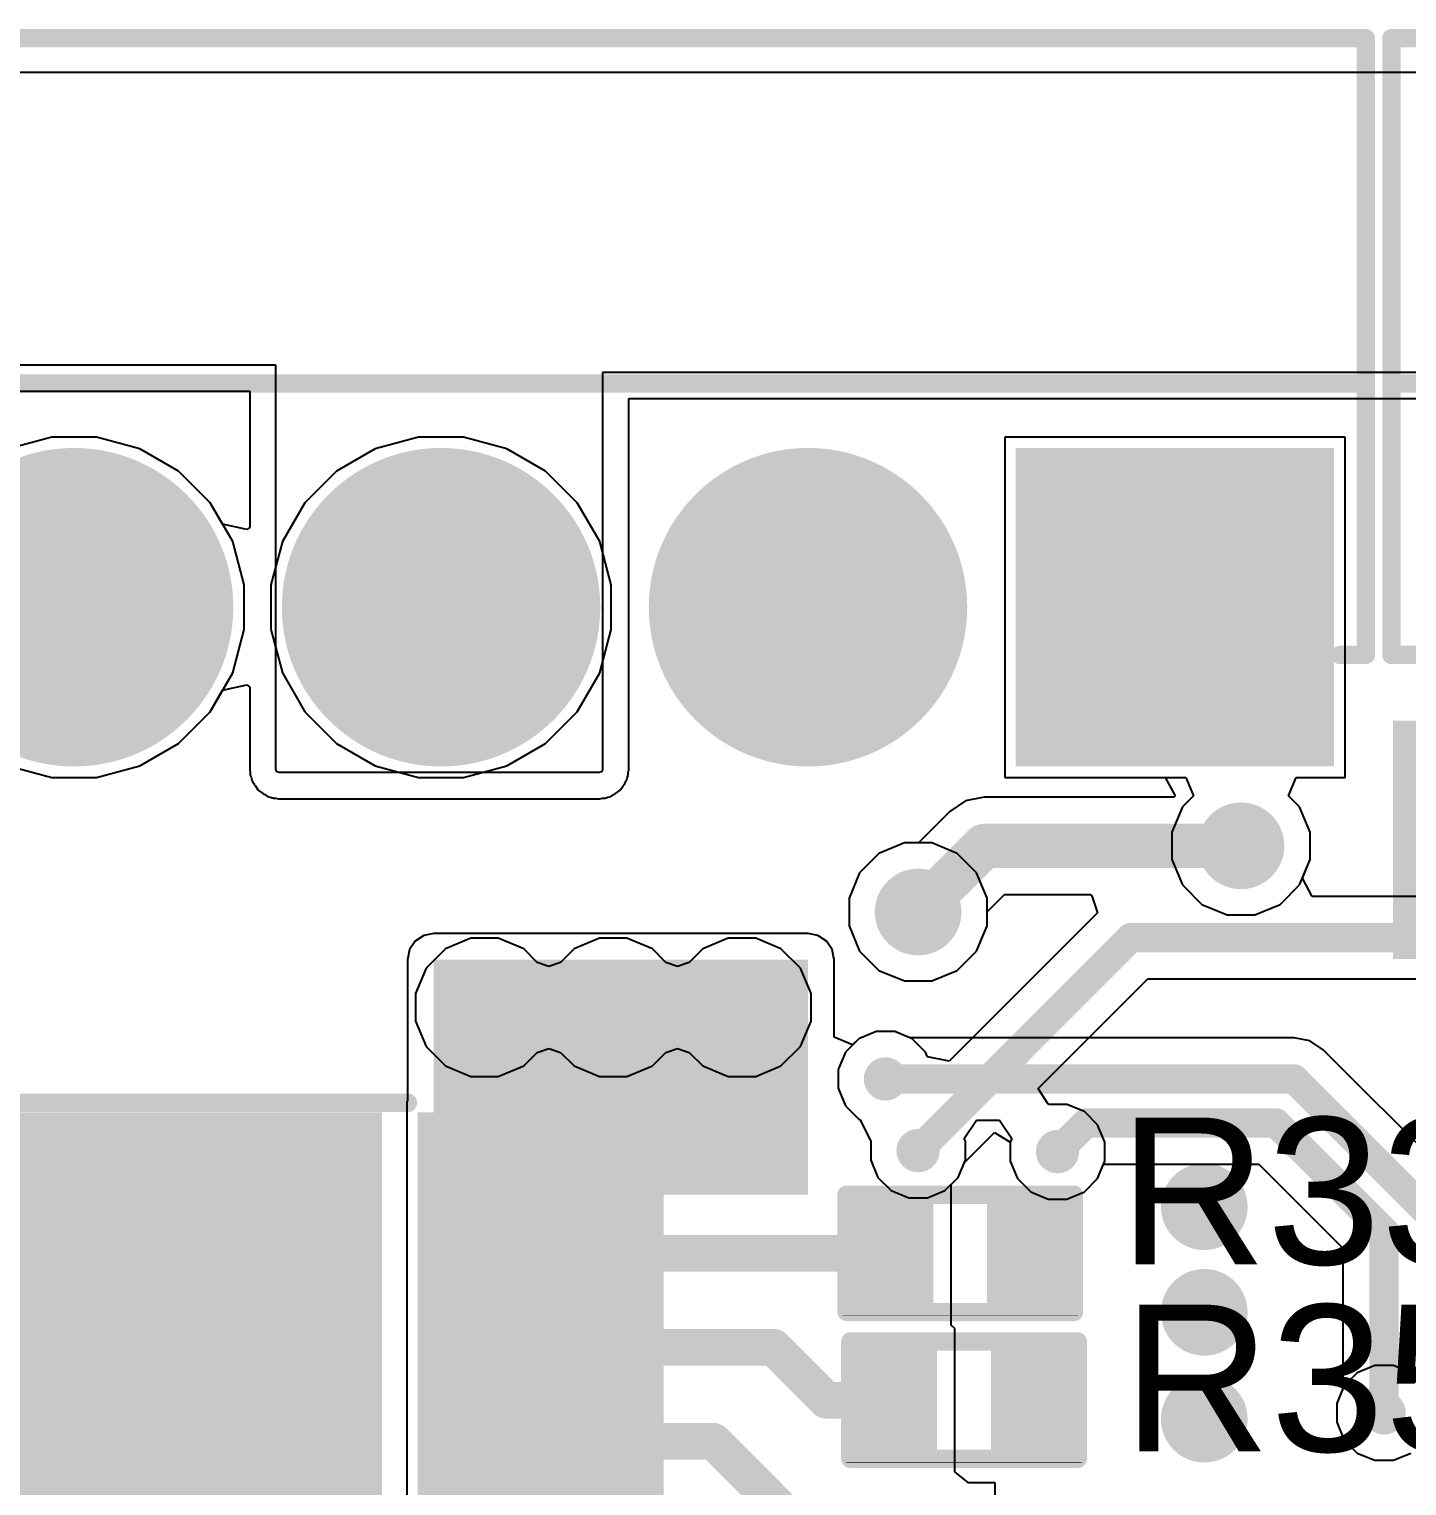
# Model space of a CAD drawing. Header units: millimetres. Extents: x -1.7 to 76.1, y -1.1 to 50.5.
# Drawn here: x 16.33 to 25.86, y 34.66 to 44.74 of the extents above; entities that cross this region are included whole.
import ezdxf

# ---------------------------------------------------------------- set-up
doc = ezdxf.new("R2010")
doc.units = ezdxf.units.MM
for name, color, linetype in [('BottomLayer', 5, 'Continuous'), ('BottomSolder', 6, 'Continuous'), ('MultiLayer', 9, 'Continuous'), ('PadHoleLayer', 156, 'Continuous'), ('TopLayer', 1, 'Continuous'), ('TopOverlay', 2, 'Continuous'), ('TopPaste', 8, 'Continuous'), ('TopSolder', 216, 'Continuous'), ('ViaHoleLayer', 16, 'Continuous')]:
    doc.layers.add(name, color=color, linetype=linetype)
doc.styles.add('Arial', font='', dxfattribs={"height": 0.2})
doc.styles.get('Arial').set_extended_font_data('Arial')

# ---------------------------------------------------------------- blocks, each defined once
blk = doc.blocks.new('HDR_1_8_M____R_____A_____110')
at = {"layer": 'BottomLayer'}
blk.add_hatch(color=5, dxfattribs=at).paths.add_polyline_path([(-9.89, 1), (-7.89, 1), (-7.89, -1), (-9.89, -1)])
h = blk.add_hatch(color=5, dxfattribs=at)
edge = h.paths.add_edge_path()
edge.add_arc((-6.35, 0), 1, 0, 360)
h = blk.add_hatch(color=5, dxfattribs=at)
edge = h.paths.add_edge_path()
edge.add_arc((-3.81, 0), 1, 0, 360)
h = blk.add_hatch(color=5, dxfattribs=at)
edge = h.paths.add_edge_path()
edge.add_arc((-1.27, 0), 1, 0, 360)
at = {"layer": 'BottomSolder'}
blk.add_hatch(color=6, dxfattribs=at).paths.add_polyline_path([(-9.992, 1.102), (-7.788, 1.102), (-7.788, -1.102), (-9.992, -1.102)])
h = blk.add_hatch(color=6, dxfattribs=at)
edge = h.paths.add_edge_path()
edge.add_arc((-6.35, 0), 1.102, 0, 360)
h = blk.add_hatch(color=6, dxfattribs=at)
edge = h.paths.add_edge_path()
edge.add_arc((-3.81, 0), 1.102, 0, 360)
h = blk.add_hatch(color=6, dxfattribs=at)
edge = h.paths.add_edge_path()
edge.add_arc((-1.27, 0), 1.102, 0, 360)
at = {"layer": 'MultiLayer'}
blk.add_hatch(color=9, dxfattribs=at).paths.add_polyline_path([(-9.89, 1), (-7.89, 1), (-7.89, -1), (-9.89, -1)])
h = blk.add_hatch(color=9, dxfattribs=at)
edge = h.paths.add_edge_path()
edge.add_arc((-6.35, 0), 1, 0, 360)
h = blk.add_hatch(color=9, dxfattribs=at)
edge = h.paths.add_edge_path()
edge.add_arc((-3.81, 0), 1, 0, 360)
h = blk.add_hatch(color=9, dxfattribs=at)
edge = h.paths.add_edge_path()
edge.add_arc((-1.27, 0), 1, 0, 360)
at = {"layer": 'PadHoleLayer'}
h = blk.add_hatch(color=156, dxfattribs=at)
edge = h.paths.add_edge_path()
edge.add_arc((-8.89, 0), 0.5, 0, 360)
h = blk.add_hatch(color=156, dxfattribs=at)
edge = h.paths.add_edge_path()
edge.add_arc((-6.35, 0), 0.5, 0, 360)
h = blk.add_hatch(color=156, dxfattribs=at)
edge = h.paths.add_edge_path()
edge.add_arc((-3.81, 0), 0.5, 0, 360)
h = blk.add_hatch(color=156, dxfattribs=at)
edge = h.paths.add_edge_path()
edge.add_arc((-1.27, 0), 0.5, 0, 360)
at = {"layer": 'TopLayer'}
blk.add_hatch(color=1, dxfattribs=at).paths.add_polyline_path([(-9.89, 1), (-7.89, 1), (-7.89, -1), (-9.89, -1)])
h = blk.add_hatch(color=1, dxfattribs=at)
edge = h.paths.add_edge_path()
edge.add_arc((-6.35, 0), 1, 0, 360)
h = blk.add_hatch(color=1, dxfattribs=at)
edge = h.paths.add_edge_path()
edge.add_arc((-3.81, 0), 1, 0, 360)
h = blk.add_hatch(color=1, dxfattribs=at)
edge = h.paths.add_edge_path()
edge.add_arc((-1.27, 0), 1, 0, 360)
at = {"layer": 'TopSolder'}
blk.add_hatch(color=216, dxfattribs=at).paths.add_polyline_path([(-9.992, 1.102), (-7.788, 1.102), (-7.788, -1.102), (-9.992, -1.102)])
h = blk.add_hatch(color=216, dxfattribs=at)
edge = h.paths.add_edge_path()
edge.add_arc((-6.35, 0), 1.102, 0, 360)
h = blk.add_hatch(color=216, dxfattribs=at)
edge = h.paths.add_edge_path()
edge.add_arc((-3.81, 0), 1.102, 0, 360)
h = blk.add_hatch(color=216, dxfattribs=at)
edge = h.paths.add_edge_path()
edge.add_arc((-1.27, 0), 1.102, 0, 360)
at = {"layer": 'TopOverlay', "const_width": 0.127}
for points in [[(-10.211, 0.33), (-10.211, -3.937)], [(-10.033, 0.33), (-10.211, 0.33)], [(10.211, -1.549), (-10.211, -1.549)], [(10.211, -3.937), (-10.211, -3.937)]]:
    blk.add_lwpolyline(points, dxfattribs=at)
at = {"layer": 'TopOverlay', "const_width": 0.0635}
for points in [[(-10.243, 0.33, 1), (-10.179, 0.33, 1)], [(-10.243, 0.33, 1), (-10.179, 0.33, 1)], [(-10.065, 0.33, 1), (-10.001, 0.33, 1)], [(-10.243, -1.549, 1), (-10.179, -1.549, 1)], [(-10.243, -3.937, 1), (-10.179, -3.937, 1)], [(-10.243, -3.937, 1), (-10.179, -3.937, 1)]]:
    blk.add_lwpolyline(points, format="xyb", close=True, dxfattribs=at)
blk = doc.blocks.new('HDR_1_8_M____R_____A_____111')
at = {"layer": 'TopOverlay', "const_width": 0.127}
for points in [[(10.211, 0.33), (10.033, 0.33)], [(10.211, 0.33), (10.211, -3.937)], [(10.211, -1.549), (-10.211, -1.549)], [(10.211, -3.937), (-10.211, -3.937)]]:
    blk.add_lwpolyline(points, dxfattribs=at)
at = {"layer": 'TopOverlay', "const_width": 0.0635}
for points in [[(10.179, 0.33, 1), (10.243, 0.33, 1)], [(10.179, 0.33, 1), (10.243, 0.33, 1)], [(10.179, -1.549, 1), (10.243, -1.549, 1)], [(10.179, -3.937, 1), (10.243, -3.937, 1)], [(10.179, -3.937, 1), (10.243, -3.937, 1)]]:
    blk.add_lwpolyline(points, format="xyb", close=True, dxfattribs=at)
blk = doc.blocks.new('R___0402_162')
at = {"layer": 'TopLayer'}
for points in [[(-0.699, -0.318), (-0.699, 0.318), (-0.241, 0.318), (-0.241, -0.318)], [(0.241, -0.318), (0.241, 0.318), (0.699, 0.318), (0.699, -0.318)]]:
    blk.add_hatch(color=1, dxfattribs=at).paths.add_polyline_path(points)
at = {"layer": 'TopPaste'}
for points in [[(-0.699, -0.318), (-0.699, 0.318), (-0.241, 0.318), (-0.241, -0.318)], [(0.241, -0.318), (0.241, 0.318), (0.699, 0.318), (0.699, -0.318)]]:
    blk.add_hatch(color=8, dxfattribs=at).paths.add_polyline_path(points)
at = {"layer": 'TopSolder'}
for points in [[(-0.754, -0.373), (-0.754, 0.373), (-0.186, 0.373), (-0.186, -0.373)], [(0.186, -0.373), (0.186, 0.373), (0.754, 0.373), (0.754, -0.373)]]:
    blk.add_hatch(color=216, dxfattribs=at).paths.add_polyline_path(points)
at = {"layer": 'TopOverlay'}
for points, const_width in [([(-0.787, -0.406), (-0.787, 0.406)], 0.127), ([(-0.787, 0.406), (0.787, 0.406)], 0.127), ([(0.787, -0.406), (0.787, 0.406)], 0.127), ([(-0.787, -0.406), (0.787, -0.406)], 0.127), ([(-0.813, -0.432), (0.813, -0.432)], 0.00323)]:
    blk.add_lwpolyline(points, dxfattribs=dict(at, const_width=const_width))
for points, const_width in [([(-0.819, 0.406, 1), (-0.756, 0.406, 1)], 0.0635), ([(-0.819, 0.406, 1), (-0.756, 0.406, 1)], 0.0635), ([(0.756, 0.406, 1), (0.819, 0.406, 1)], 0.0635), ([(0.756, 0.406, 1), (0.819, 0.406, 1)], 0.0635), ([(-0.819, -0.406, 1), (-0.756, -0.406, 1)], 0.0635), ([(-0.819, -0.406, 1), (-0.756, -0.406, 1)], 0.0635), ([(0.756, -0.406, 1), (0.819, -0.406, 1)], 0.0635), ([(0.756, -0.406, 1), (0.819, -0.406, 1)], 0.0635), ([(-0.814, -0.432, 1), (-0.812, -0.432, 1)], 0.00161), ([(0.812, -0.432, 1), (0.814, -0.432, 1)], 0.00161)]:
    blk.add_lwpolyline(points, format="xyb", close=True, dxfattribs=dict(at, const_width=const_width))
blk = doc.blocks.new('R___0402_164')
at = {"layer": 'TopLayer'}
for points in [[(-0.699, -0.318), (-0.699, 0.318), (-0.241, 0.318), (-0.241, -0.318)], [(0.241, -0.318), (0.241, 0.318), (0.699, 0.318), (0.699, -0.318)]]:
    blk.add_hatch(color=1, dxfattribs=at).paths.add_polyline_path(points)
at = {"layer": 'TopPaste'}
for points in [[(-0.699, -0.318), (-0.699, 0.318), (-0.241, 0.318), (-0.241, -0.318)], [(0.241, -0.318), (0.241, 0.318), (0.699, 0.318), (0.699, -0.318)]]:
    blk.add_hatch(color=8, dxfattribs=at).paths.add_polyline_path(points)
at = {"layer": 'TopSolder'}
for points in [[(-0.754, -0.373), (-0.754, 0.373), (-0.186, 0.373), (-0.186, -0.373)], [(0.186, -0.373), (0.186, 0.373), (0.754, 0.373), (0.754, -0.373)]]:
    blk.add_hatch(color=216, dxfattribs=at).paths.add_polyline_path(points)
at = {"layer": 'TopOverlay'}
for points, const_width in [([(-0.787, 0.406), (0.787, 0.406)], 0.127), ([(-0.787, -0.406), (-0.787, 0.406)], 0.127), ([(0.787, -0.406), (0.787, 0.406)], 0.127), ([(-0.787, -0.406), (0.787, -0.406)], 0.127), ([(-0.813, -0.432), (0.813, -0.432)], 0.00323)]:
    blk.add_lwpolyline(points, dxfattribs=dict(at, const_width=const_width))
for points, const_width in [([(-0.819, 0.406, 1), (-0.756, 0.406, 1)], 0.0635), ([(-0.819, 0.406, 1), (-0.756, 0.406, 1)], 0.0635), ([(0.756, 0.406, 1), (0.819, 0.406, 1)], 0.0635), ([(0.756, 0.406, 1), (0.819, 0.406, 1)], 0.0635), ([(-0.819, -0.406, 1), (-0.756, -0.406, 1)], 0.0635), ([(-0.819, -0.406, 1), (-0.756, -0.406, 1)], 0.0635), ([(0.756, -0.406, 1), (0.819, -0.406, 1)], 0.0635), ([(0.756, -0.406, 1), (0.819, -0.406, 1)], 0.0635), ([(-0.814, -0.432, 1), (-0.812, -0.432, 1)], 0.00161), ([(0.812, -0.432, 1), (0.814, -0.432, 1)], 0.00161)]:
    blk.add_lwpolyline(points, format="xyb", close=True, dxfattribs=dict(at, const_width=const_width))
blk = doc.blocks.new('HTSSOP_16_227')
at = {"layer": 'BottomLayer'}
h = blk.add_hatch(color=5, dxfattribs=at)
edge = h.paths.add_edge_path()
edge.add_arc((-1.35, 1.95), 0.25, 0, 360)
h = blk.add_hatch(color=5, dxfattribs=at)
edge = h.paths.add_edge_path()
edge.add_arc((0, 1.95), 0.25, 0, 360)
h = blk.add_hatch(color=5, dxfattribs=at)
edge = h.paths.add_edge_path()
edge.add_arc((1.35, 1.95), 0.25, 0, 360)
h = blk.add_hatch(color=5, dxfattribs=at)
edge = h.paths.add_edge_path()
edge.add_arc((-1.35, 0.65), 0.25, 0, 360)
h = blk.add_hatch(color=5, dxfattribs=at)
edge = h.paths.add_edge_path()
edge.add_arc((0, 0.65), 0.25, 0, 360)
h = blk.add_hatch(color=5, dxfattribs=at)
edge = h.paths.add_edge_path()
edge.add_arc((1.35, 0.65), 0.25, 0, 360)
h = blk.add_hatch(color=5, dxfattribs=at)
edge = h.paths.add_edge_path()
edge.add_arc((-1.35, -0.65), 0.25, 0, 360)
h = blk.add_hatch(color=5, dxfattribs=at)
edge = h.paths.add_edge_path()
edge.add_arc((0, -0.65), 0.25, 0, 360)
h = blk.add_hatch(color=5, dxfattribs=at)
edge = h.paths.add_edge_path()
edge.add_arc((1.35, -0.65), 0.25, 0, 360)
h = blk.add_hatch(color=5, dxfattribs=at)
edge = h.paths.add_edge_path()
edge.add_arc((-1.35, -1.95), 0.25, 0, 360)
h = blk.add_hatch(color=5, dxfattribs=at)
edge = h.paths.add_edge_path()
edge.add_arc((0, -1.95), 0.25, 0, 360)
h = blk.add_hatch(color=5, dxfattribs=at)
edge = h.paths.add_edge_path()
edge.add_arc((1.35, -1.95), 0.25, 0, 360)
at = {"layer": 'BottomSolder'}
h = blk.add_hatch(color=6, dxfattribs=at)
edge = h.paths.add_edge_path()
edge.add_arc((-1.35, 1.95), 0.352, 0, 360)
h = blk.add_hatch(color=6, dxfattribs=at)
edge = h.paths.add_edge_path()
edge.add_arc((0, 1.95), 0.352, 0, 360)
h = blk.add_hatch(color=6, dxfattribs=at)
edge = h.paths.add_edge_path()
edge.add_arc((1.35, 1.95), 0.352, 0, 360)
h = blk.add_hatch(color=6, dxfattribs=at)
edge = h.paths.add_edge_path()
edge.add_arc((-1.35, 0.65), 0.352, 0, 360)
h = blk.add_hatch(color=6, dxfattribs=at)
edge = h.paths.add_edge_path()
edge.add_arc((0, 0.65), 0.352, 0, 360)
h = blk.add_hatch(color=6, dxfattribs=at)
edge = h.paths.add_edge_path()
edge.add_arc((1.35, 0.65), 0.352, 0, 360)
h = blk.add_hatch(color=6, dxfattribs=at)
edge = h.paths.add_edge_path()
edge.add_arc((-1.35, -0.65), 0.352, 0, 360)
h = blk.add_hatch(color=6, dxfattribs=at)
edge = h.paths.add_edge_path()
edge.add_arc((0, -0.65), 0.352, 0, 360)
h = blk.add_hatch(color=6, dxfattribs=at)
edge = h.paths.add_edge_path()
edge.add_arc((1.35, -0.65), 0.352, 0, 360)
h = blk.add_hatch(color=6, dxfattribs=at)
edge = h.paths.add_edge_path()
edge.add_arc((-1.35, -1.95), 0.352, 0, 360)
h = blk.add_hatch(color=6, dxfattribs=at)
edge = h.paths.add_edge_path()
edge.add_arc((0, -1.95), 0.352, 0, 360)
h = blk.add_hatch(color=6, dxfattribs=at)
edge = h.paths.add_edge_path()
edge.add_arc((1.35, -1.95), 0.352, 0, 360)
at = {"layer": 'MultiLayer'}
h = blk.add_hatch(color=9, dxfattribs=at)
edge = h.paths.add_edge_path()
edge.add_arc((-1.35, 1.95), 0.25, 0, 360)
h = blk.add_hatch(color=9, dxfattribs=at)
edge = h.paths.add_edge_path()
edge.add_arc((0, 1.95), 0.25, 0, 360)
h = blk.add_hatch(color=9, dxfattribs=at)
edge = h.paths.add_edge_path()
edge.add_arc((1.35, 1.95), 0.25, 0, 360)
h = blk.add_hatch(color=9, dxfattribs=at)
edge = h.paths.add_edge_path()
edge.add_arc((-1.35, 0.65), 0.25, 0, 360)
h = blk.add_hatch(color=9, dxfattribs=at)
edge = h.paths.add_edge_path()
edge.add_arc((0, 0.65), 0.25, 0, 360)
h = blk.add_hatch(color=9, dxfattribs=at)
edge = h.paths.add_edge_path()
edge.add_arc((1.35, 0.65), 0.25, 0, 360)
h = blk.add_hatch(color=9, dxfattribs=at)
edge = h.paths.add_edge_path()
edge.add_arc((-1.35, -0.65), 0.25, 0, 360)
h = blk.add_hatch(color=9, dxfattribs=at)
edge = h.paths.add_edge_path()
edge.add_arc((0, -0.65), 0.25, 0, 360)
h = blk.add_hatch(color=9, dxfattribs=at)
edge = h.paths.add_edge_path()
edge.add_arc((1.35, -0.65), 0.25, 0, 360)
h = blk.add_hatch(color=9, dxfattribs=at)
edge = h.paths.add_edge_path()
edge.add_arc((-1.35, -1.95), 0.25, 0, 360)
h = blk.add_hatch(color=9, dxfattribs=at)
edge = h.paths.add_edge_path()
edge.add_arc((0, -1.95), 0.25, 0, 360)
h = blk.add_hatch(color=9, dxfattribs=at)
edge = h.paths.add_edge_path()
edge.add_arc((1.35, -1.95), 0.25, 0, 360)
at = {"layer": 'PadHoleLayer'}
h = blk.add_hatch(color=156, dxfattribs=at)
edge = h.paths.add_edge_path()
edge.add_arc((-1.35, 1.95), 0.15, 0, 360)
h = blk.add_hatch(color=156, dxfattribs=at)
edge = h.paths.add_edge_path()
edge.add_arc((0, 1.95), 0.15, 0, 360)
h = blk.add_hatch(color=156, dxfattribs=at)
edge = h.paths.add_edge_path()
edge.add_arc((1.35, 1.95), 0.15, 0, 360)
h = blk.add_hatch(color=156, dxfattribs=at)
edge = h.paths.add_edge_path()
edge.add_arc((-1.35, 0.65), 0.15, 0, 360)
h = blk.add_hatch(color=156, dxfattribs=at)
edge = h.paths.add_edge_path()
edge.add_arc((0, 0.65), 0.15, 0, 360)
h = blk.add_hatch(color=156, dxfattribs=at)
edge = h.paths.add_edge_path()
edge.add_arc((1.35, 0.65), 0.15, 0, 360)
h = blk.add_hatch(color=156, dxfattribs=at)
edge = h.paths.add_edge_path()
edge.add_arc((-1.35, -0.65), 0.15, 0, 360)
h = blk.add_hatch(color=156, dxfattribs=at)
edge = h.paths.add_edge_path()
edge.add_arc((0, -0.65), 0.15, 0, 360)
h = blk.add_hatch(color=156, dxfattribs=at)
edge = h.paths.add_edge_path()
edge.add_arc((1.35, -0.65), 0.15, 0, 360)
h = blk.add_hatch(color=156, dxfattribs=at)
edge = h.paths.add_edge_path()
edge.add_arc((-1.35, -1.95), 0.15, 0, 360)
h = blk.add_hatch(color=156, dxfattribs=at)
edge = h.paths.add_edge_path()
edge.add_arc((0, -1.95), 0.15, 0, 360)
h = blk.add_hatch(color=156, dxfattribs=at)
edge = h.paths.add_edge_path()
edge.add_arc((1.35, -1.95), 0.15, 0, 360)
at = {"layer": 'TopLayer'}
for points in [[(-3.65, 2.5), (-2.15, 2.5), (-2.15, 2.05), (-3.65, 2.05)], [(-1.7, 2.5), (1.7, 2.5), (1.7, -2.5), (-1.7, -2.5)], [(2.15, 2.5), (3.65, 2.5), (3.65, 2.05), (2.15, 2.05)], [(-3.65, 1.85), (-2.15, 1.85), (-2.15, 1.4), (-3.65, 1.4)], [(2.15, 1.85), (3.65, 1.85), (3.65, 1.4), (2.15, 1.4)], [(-3.65, 1.2), (-2.15, 1.2), (-2.15, 0.75), (-3.65, 0.75)], [(2.15, 1.2), (3.65, 1.2), (3.65, 0.75), (2.15, 0.75)], [(-3.65, 0.55), (-2.15, 0.55), (-2.15, 0.1), (-3.65, 0.1)], [(2.15, 0.55), (3.65, 0.55), (3.65, 0.1), (2.15, 0.1)], [(-3.65, -0.1), (-2.15, -0.1), (-2.15, -0.55), (-3.65, -0.55)], [(2.15, -0.1), (3.65, -0.1), (3.65, -0.55), (2.15, -0.55)], [(-3.65, -0.75), (-2.15, -0.75), (-2.15, -1.2), (-3.65, -1.2)], [(2.15, -0.75), (3.65, -0.75), (3.65, -1.2), (2.15, -1.2)], [(-3.65, -1.4), (-2.15, -1.4), (-2.15, -1.85), (-3.65, -1.85)], [(2.15, -1.4), (3.65, -1.4), (3.65, -1.85), (2.15, -1.85)], [(-3.65, -2.05), (-2.15, -2.05), (-2.15, -2.5), (-3.65, -2.5)], [(2.15, -2.05), (3.65, -2.05), (3.65, -2.5), (2.15, -2.5)]]:
    blk.add_hatch(color=1, dxfattribs=at).paths.add_polyline_path(points)
h = blk.add_hatch(color=1, dxfattribs=at)
edge = h.paths.add_edge_path()
edge.add_arc((-1.35, 1.95), 0.25, 0, 360)
h = blk.add_hatch(color=1, dxfattribs=at)
edge = h.paths.add_edge_path()
edge.add_arc((0, 1.95), 0.25, 0, 360)
h = blk.add_hatch(color=1, dxfattribs=at)
edge = h.paths.add_edge_path()
edge.add_arc((1.35, 1.95), 0.25, 0, 360)
h = blk.add_hatch(color=1, dxfattribs=at)
edge = h.paths.add_edge_path()
edge.add_arc((-1.35, 0.65), 0.25, 0, 360)
h = blk.add_hatch(color=1, dxfattribs=at)
edge = h.paths.add_edge_path()
edge.add_arc((0, 0.65), 0.25, 0, 360)
h = blk.add_hatch(color=1, dxfattribs=at)
edge = h.paths.add_edge_path()
edge.add_arc((1.35, 0.65), 0.25, 0, 360)
h = blk.add_hatch(color=1, dxfattribs=at)
edge = h.paths.add_edge_path()
edge.add_arc((-1.35, -0.65), 0.25, 0, 360)
h = blk.add_hatch(color=1, dxfattribs=at)
edge = h.paths.add_edge_path()
edge.add_arc((0, -0.65), 0.25, 0, 360)
h = blk.add_hatch(color=1, dxfattribs=at)
edge = h.paths.add_edge_path()
edge.add_arc((1.35, -0.65), 0.25, 0, 360)
h = blk.add_hatch(color=1, dxfattribs=at)
edge = h.paths.add_edge_path()
edge.add_arc((-1.35, -1.95), 0.25, 0, 360)
h = blk.add_hatch(color=1, dxfattribs=at)
edge = h.paths.add_edge_path()
edge.add_arc((0, -1.95), 0.25, 0, 360)
h = blk.add_hatch(color=1, dxfattribs=at)
edge = h.paths.add_edge_path()
edge.add_arc((1.35, -1.95), 0.25, 0, 360)
at = {"layer": 'TopPaste'}
for points in [[(-3.65, 2.5), (-2.15, 2.5), (-2.15, 2.05), (-3.65, 2.05)], [(-1.7, 2.5), (1.7, 2.5), (1.7, -2.5), (-1.7, -2.5)], [(2.15, 2.5), (3.65, 2.5), (3.65, 2.05), (2.15, 2.05)], [(-3.65, 1.85), (-2.15, 1.85), (-2.15, 1.4), (-3.65, 1.4)], [(2.15, 1.85), (3.65, 1.85), (3.65, 1.4), (2.15, 1.4)], [(-3.65, 1.2), (-2.15, 1.2), (-2.15, 0.75), (-3.65, 0.75)], [(2.15, 1.2), (3.65, 1.2), (3.65, 0.75), (2.15, 0.75)], [(-3.65, 0.55), (-2.15, 0.55), (-2.15, 0.1), (-3.65, 0.1)], [(2.15, 0.55), (3.65, 0.55), (3.65, 0.1), (2.15, 0.1)], [(-3.65, -0.1), (-2.15, -0.1), (-2.15, -0.55), (-3.65, -0.55)], [(2.15, -0.1), (3.65, -0.1), (3.65, -0.55), (2.15, -0.55)], [(-3.65, -0.75), (-2.15, -0.75), (-2.15, -1.2), (-3.65, -1.2)], [(2.15, -0.75), (3.65, -0.75), (3.65, -1.2), (2.15, -1.2)], [(-3.65, -1.4), (-2.15, -1.4), (-2.15, -1.85), (-3.65, -1.85)], [(2.15, -1.4), (3.65, -1.4), (3.65, -1.85), (2.15, -1.85)], [(-3.65, -2.05), (-2.15, -2.05), (-2.15, -2.5), (-3.65, -2.5)], [(2.15, -2.05), (3.65, -2.05), (3.65, -2.5), (2.15, -2.5)]]:
    blk.add_hatch(color=8, dxfattribs=at).paths.add_polyline_path(points)
at = {"layer": 'TopSolder'}
for points in [[(-3.752, 2.602), (-2.048, 2.602), (-2.048, 1.948), (-3.752, 1.948)], [(-1.802, 2.602), (1.802, 2.602), (1.802, -2.602), (-1.802, -2.602)], [(2.048, 2.602), (3.752, 2.602), (3.752, 1.948), (2.048, 1.948)], [(-3.752, 1.952), (-2.048, 1.952), (-2.048, 1.298), (-3.752, 1.298)], [(2.048, 1.952), (3.752, 1.952), (3.752, 1.298), (2.048, 1.298)], [(-3.752, 1.302), (-2.048, 1.302), (-2.048, 0.648), (-3.752, 0.648)], [(2.048, 1.302), (3.752, 1.302), (3.752, 0.648), (2.048, 0.648)], [(-3.752, 0.652), (-2.048, 0.652), (-2.048, -0.002), (-3.752, -0.002)], [(2.048, 0.652), (3.752, 0.652), (3.752, -0.002), (2.048, -0.002)], [(-3.752, 0.002), (-2.048, 0.002), (-2.048, -0.652), (-3.752, -0.652)], [(2.048, 0.002), (3.752, 0.002), (3.752, -0.652), (2.048, -0.652)], [(-3.752, -0.648), (-2.048, -0.648), (-2.048, -1.302), (-3.752, -1.302)], [(2.048, -0.648), (3.752, -0.648), (3.752, -1.302), (2.048, -1.302)], [(-3.752, -1.298), (-2.048, -1.298), (-2.048, -1.952), (-3.752, -1.952)], [(2.048, -1.298), (3.752, -1.298), (3.752, -1.952), (2.048, -1.952)], [(-3.752, -1.948), (-2.048, -1.948), (-2.048, -2.602), (-3.752, -2.602)], [(2.048, -1.948), (3.752, -1.948), (3.752, -2.602), (2.048, -2.602)]]:
    blk.add_hatch(color=216, dxfattribs=at).paths.add_polyline_path(points)
h = blk.add_hatch(color=216, dxfattribs=at)
edge = h.paths.add_edge_path()
edge.add_arc((-1.35, 1.95), 0.352, 0, 360)
h = blk.add_hatch(color=216, dxfattribs=at)
edge = h.paths.add_edge_path()
edge.add_arc((0, 1.95), 0.352, 0, 360)
h = blk.add_hatch(color=216, dxfattribs=at)
edge = h.paths.add_edge_path()
edge.add_arc((1.35, 1.95), 0.352, 0, 360)
h = blk.add_hatch(color=216, dxfattribs=at)
edge = h.paths.add_edge_path()
edge.add_arc((-1.35, 0.65), 0.352, 0, 360)
h = blk.add_hatch(color=216, dxfattribs=at)
edge = h.paths.add_edge_path()
edge.add_arc((0, 0.65), 0.352, 0, 360)
h = blk.add_hatch(color=216, dxfattribs=at)
edge = h.paths.add_edge_path()
edge.add_arc((1.35, 0.65), 0.352, 0, 360)
h = blk.add_hatch(color=216, dxfattribs=at)
edge = h.paths.add_edge_path()
edge.add_arc((-1.35, -0.65), 0.352, 0, 360)
h = blk.add_hatch(color=216, dxfattribs=at)
edge = h.paths.add_edge_path()
edge.add_arc((0, -0.65), 0.352, 0, 360)
h = blk.add_hatch(color=216, dxfattribs=at)
edge = h.paths.add_edge_path()
edge.add_arc((1.35, -0.65), 0.352, 0, 360)
h = blk.add_hatch(color=216, dxfattribs=at)
edge = h.paths.add_edge_path()
edge.add_arc((-1.35, -1.95), 0.352, 0, 360)
h = blk.add_hatch(color=216, dxfattribs=at)
edge = h.paths.add_edge_path()
edge.add_arc((0, -1.95), 0.352, 0, 360)
h = blk.add_hatch(color=216, dxfattribs=at)
edge = h.paths.add_edge_path()
edge.add_arc((1.35, -1.95), 0.352, 0, 360)
at = {"layer": 'TopOverlay', "const_width": 0.127}
for points in [[(1.981, 2.667), (-1.981, 2.667)], [(-3.937, 2.413), (-3.937, 2.159)], [(-3.81, 2.286), (-3.937, 2.413)], [(-3.81, 2.286), (-3.937, 2.159)], [(1.981, -2.667), (-1.981, -2.667)]]:
    blk.add_lwpolyline(points, dxfattribs=at)
at = {"layer": 'TopOverlay', "const_width": 0.0635}
for points in [[(-2.013, 2.667, 1), (-1.949, 2.667, 1)], [(1.949, 2.667, 1), (2.013, 2.667, 1)], [(-3.969, 2.413, 1), (-3.905, 2.413, 1)], [(-3.969, 2.413, 1), (-3.905, 2.413, 1)], [(-3.842, 2.286, 1), (-3.778, 2.286, 1)], [(-3.842, 2.286, 1), (-3.778, 2.286, 1)], [(-3.969, 2.159, 1), (-3.905, 2.159, 1)], [(-3.969, 2.159, 1), (-3.905, 2.159, 1)], [(-2.013, -2.667, 1), (-1.949, -2.667, 1)], [(1.949, -2.667, 1), (2.013, -2.667, 1)]]:
    blk.add_lwpolyline(points, format="xyb", close=True, dxfattribs=at)

msp = doc.modelspace()

# ---------------------------------------------------------------- hatches: boundary and pattern name
at = {"layer": 'BottomLayer'}
h = msp.add_hatch(color=5, dxfattribs=at)
edge = h.paths.add_edge_path()
edge.add_arc((24.714, 39.091), 0.3, 0, 360)
h = msp.add_hatch(color=5, dxfattribs=at)
edge = h.paths.add_edge_path()
edge.add_arc((22.479, 38.633), 0.3, 0, 360)
h = msp.add_hatch(color=5, dxfattribs=at)
edge = h.paths.add_edge_path()
edge.add_arc((19.478, 37.973), 0.3, 0, 360)
h = msp.add_hatch(color=5, dxfattribs=at)
edge = h.paths.add_edge_path()
edge.add_arc((20.369, 37.973), 0.3, 0, 360)
h = msp.add_hatch(color=5, dxfattribs=at)
edge = h.paths.add_edge_path()
edge.add_arc((21.26, 37.973), 0.3, 0, 360)
h = msp.add_hatch(color=5, dxfattribs=at)
edge = h.paths.add_edge_path()
edge.add_arc((22.253, 37.478), 0.15, 0, 360)
h = msp.add_hatch(color=5, dxfattribs=at)
edge = h.paths.add_edge_path()
edge.add_arc((22.479, 36.982), 0.15, 0, 360)
h = msp.add_hatch(color=5, dxfattribs=at)
edge = h.paths.add_edge_path()
edge.add_arc((23.444, 36.975), 0.15, 0, 360)
h = msp.add_hatch(color=5, dxfattribs=at)
edge = h.paths.add_edge_path()
edge.add_arc((24.46, 36.594), 0.3, 0, 360)
h = msp.add_hatch(color=5, dxfattribs=at)
edge = h.paths.add_edge_path()
edge.add_arc((24.46, 35.863), 0.3, 0, 360)
h = msp.add_hatch(color=5, dxfattribs=at)
edge = h.paths.add_edge_path()
edge.add_arc((24.46, 35.124), 0.3, 0, 360)
h = msp.add_hatch(color=5, dxfattribs=at)
edge = h.paths.add_edge_path()
edge.add_arc((25.705, 35.167), 0.15, 0, 360)
at = {"layer": 'TopLayer'}
h = msp.add_hatch(color=1, dxfattribs=at)
edge = h.paths.add_edge_path()
edge.add_arc((24.714, 39.091), 0.3, 0, 360)
h = msp.add_hatch(color=1, dxfattribs=at)
edge = h.paths.add_edge_path()
edge.add_arc((22.479, 38.633), 0.3, 0, 360)
msp.add_hatch(color=1, dxfattribs=at).paths.add_polyline_path([(19.126, 36.678), (21.717, 36.678), (21.717, 38.303), (19.126, 38.303)])
h = msp.add_hatch(color=1, dxfattribs=at)
edge = h.paths.add_edge_path()
edge.add_arc((19.478, 37.973), 0.3, 0, 360)
h = msp.add_hatch(color=1, dxfattribs=at)
edge = h.paths.add_edge_path()
edge.add_arc((20.369, 37.973), 0.3, 0, 360)
h = msp.add_hatch(color=1, dxfattribs=at)
edge = h.paths.add_edge_path()
edge.add_arc((21.26, 37.973), 0.3, 0, 360)
h = msp.add_hatch(color=1, dxfattribs=at)
edge = h.paths.add_edge_path()
edge.add_arc((22.253, 37.478), 0.15, 0, 360)
h = msp.add_hatch(color=1, dxfattribs=at)
edge = h.paths.add_edge_path()
edge.add_arc((22.479, 36.982), 0.15, 0, 360)
h = msp.add_hatch(color=1, dxfattribs=at)
edge = h.paths.add_edge_path()
edge.add_arc((23.444, 36.975), 0.15, 0, 360)
h = msp.add_hatch(color=1, dxfattribs=at)
edge = h.paths.add_edge_path()
edge.add_arc((24.46, 36.594), 0.3, 0, 360)
h = msp.add_hatch(color=1, dxfattribs=at)
edge = h.paths.add_edge_path()
edge.add_arc((24.46, 35.863), 0.3, 0, 360)
h = msp.add_hatch(color=1, dxfattribs=at)
edge = h.paths.add_edge_path()
edge.add_arc((24.46, 35.124), 0.3, 0, 360)
h = msp.add_hatch(color=1, dxfattribs=at)
edge = h.paths.add_edge_path()
edge.add_arc((25.705, 35.167), 0.15, 0, 360)
at = {"layer": 'ViaHoleLayer'}
h = msp.add_hatch(color=16, dxfattribs=at)
edge = h.paths.add_edge_path()
edge.add_arc((24.714, 39.091), 0.15, 0, 360)
h = msp.add_hatch(color=16, dxfattribs=at)
edge = h.paths.add_edge_path()
edge.add_arc((22.479, 38.633), 0.15, 0, 360)
h = msp.add_hatch(color=16, dxfattribs=at)
edge = h.paths.add_edge_path()
edge.add_arc((19.478, 37.973), 0.15, 0, 360)
h = msp.add_hatch(color=16, dxfattribs=at)
edge = h.paths.add_edge_path()
edge.add_arc((20.369, 37.973), 0.15, 0, 360)
h = msp.add_hatch(color=16, dxfattribs=at)
edge = h.paths.add_edge_path()
edge.add_arc((21.26, 37.973), 0.15, 0, 360)
h = msp.add_hatch(color=16, dxfattribs=at)
edge = h.paths.add_edge_path()
edge.add_arc((22.253, 37.478), 0.1, 0, 360)
h = msp.add_hatch(color=16, dxfattribs=at)
edge = h.paths.add_edge_path()
edge.add_arc((22.479, 36.982), 0.1, 0, 360)
h = msp.add_hatch(color=16, dxfattribs=at)
edge = h.paths.add_edge_path()
edge.add_arc((23.444, 36.975), 0.1, 0, 360)
h = msp.add_hatch(color=16, dxfattribs=at)
edge = h.paths.add_edge_path()
edge.add_arc((24.46, 36.594), 0.15, 0, 360)
h = msp.add_hatch(color=16, dxfattribs=at)
edge = h.paths.add_edge_path()
edge.add_arc((24.46, 35.863), 0.15, 0, 360)
h = msp.add_hatch(color=16, dxfattribs=at)
edge = h.paths.add_edge_path()
edge.add_arc((24.46, 35.124), 0.15, 0, 360)
h = msp.add_hatch(color=16, dxfattribs=at)
edge = h.paths.add_edge_path()
edge.add_arc((25.705, 35.167), 0.1, 0, 360)

# ---------------------------------------------------------------- linework, layer by layer
at = {"layer": 'BottomLayer'}
for p, q in [((-1.544, 44.445), (38.401, 44.445)), ((16.482, 41.919), (16.182, 41.839)), ((16.792, 41.919), (16.482, 41.919)), ((17.092, 41.839), (16.792, 41.919)), ((17.36, 41.684), (17.092, 41.839)), ((18.722, 41.839), (18.454, 41.684)), ((19.022, 41.919), (18.722, 41.839)), ((19.332, 41.919), (19.022, 41.919)), ((19.632, 41.839), (19.332, 41.919)), ((19.9, 41.684), (19.632, 41.839)), ((25.435, 41.919), (23.079, 41.919)), ((23.079, 41.919), (23.079, 39.564)), ((25.435, 39.564), (25.435, 41.919)), ((17.579, 41.465), (17.36, 41.684)), ((18.454, 41.684), (18.235, 41.465)), ((20.119, 41.465), (19.9, 41.684)), ((17.735, 41.196), (17.579, 41.465)), ((18.235, 41.465), (18.079, 41.196)), ((20.275, 41.196), (20.119, 41.465)), ((17.815, 40.897), (17.735, 41.196)), ((18.079, 41.196), (17.999, 40.897)), ((20.355, 40.897), (20.275, 41.196)), ((17.815, 40.587), (17.815, 40.897)), ((17.999, 40.897), (17.999, 40.587)), ((20.355, 40.587), (20.355, 40.897)), ((17.735, 40.287), (17.815, 40.587)), ((17.999, 40.587), (18.079, 40.287)), ((20.275, 40.287), (20.355, 40.587)), ((17.579, 40.018), (17.735, 40.287)), ((18.079, 40.287), (18.235, 40.018)), ((20.119, 40.018), (20.275, 40.287)), ((17.36, 39.799), (17.579, 40.018)), ((18.235, 40.018), (18.454, 39.799)), ((19.9, 39.799), (20.119, 40.018)), ((17.092, 39.644), (17.36, 39.799)), ((18.454, 39.799), (18.722, 39.644)), ((19.632, 39.644), (19.9, 39.799)), ((16.182, 39.644), (16.482, 39.564)), ((16.792, 39.564), (17.092, 39.644)), ((18.722, 39.644), (19.022, 39.564)), ((19.332, 39.564), (19.632, 39.644)), ((16.482, 39.564), (16.792, 39.564)), ((19.022, 39.564), (19.332, 39.564)), ((23.079, 39.564), (24.19, 39.564)), ((24.19, 39.564), (24.258, 39.437)), ((25.044, 39.437), (25.096, 39.564)), ((25.096, 39.564), (25.435, 39.564)), ((22.936, 39.427), (22.807, 39.402)), ((24.251, 39.427), (22.936, 39.427)), ((24.258, 39.437), (24.251, 39.427)), ((25.119, 39.361), (25.044, 39.437)), ((22.698, 39.329), (22.481, 39.111)), ((22.807, 39.402), (22.698, 39.329)), ((25.192, 39.186), (25.119, 39.361)), ((22.384, 39.111), (22.208, 39.038)), ((22.481, 39.111), (22.384, 39.111)), ((25.192, 38.996), (25.192, 39.186)), ((22.208, 39.038), (22.074, 38.904)), ((25.139, 38.867), (25.192, 38.996)), ((22.074, 38.904), (22.001, 38.728)), ((25.206, 38.74), (25.139, 38.867)), ((22.001, 38.728), (22.001, 38.538)), ((22.957, 38.635), (23.076, 38.754)), ((23.076, 38.754), (23.674, 38.754)), ((23.674, 38.754), (23.681, 38.746)), ((23.681, 38.746), (23.721, 38.627)), ((28.863, 38.74), (25.206, 38.74)), ((23.721, 38.627), (22.695, 37.601)), ((22.957, 38.538), (22.957, 38.635)), ((22.001, 38.538), (22.074, 38.363)), ((22.884, 38.363), (22.957, 38.538)), ((19.383, 38.451), (19.207, 38.378)), ((19.573, 38.451), (19.383, 38.451)), ((19.749, 38.378), (19.573, 38.451)), ((20.274, 38.451), (20.098, 38.378)), ((20.464, 38.451), (20.274, 38.451)), ((20.64, 38.378), (20.464, 38.451)), ((21.165, 38.451), (20.989, 38.378)), ((21.355, 38.451), (21.165, 38.451)), ((21.53, 38.378), (21.355, 38.451)), ((19.207, 38.378), (19.073, 38.244)), ((19.843, 38.284), (19.749, 38.378)), ((20.098, 38.378), (20.004, 38.284)), ((20.734, 38.284), (20.64, 38.378)), ((20.989, 38.378), (20.895, 38.284)), ((21.665, 38.244), (21.53, 38.378)), ((22.074, 38.363), (22.208, 38.228)), ((22.75, 38.228), (22.884, 38.363)), ((19.073, 38.244), (19, 38.068)), ((19.923, 38.257), (19.843, 38.284)), ((20.004, 38.284), (19.923, 38.257)), ((20.814, 38.257), (20.734, 38.284)), ((20.895, 38.284), (20.814, 38.257)), ((21.738, 38.068), (21.665, 38.244)), ((22.208, 38.228), (22.384, 38.156)), ((22.574, 38.156), (22.75, 38.228)), ((22.384, 38.156), (22.574, 38.156)), ((23.311, 37.412), (24.07, 38.171)), ((24.07, 38.171), (28.981, 38.171)), ((19, 38.068), (19, 37.878)), ((21.738, 37.878), (21.738, 38.068)), ((19, 37.878), (19.073, 37.702)), ((21.665, 37.702), (21.738, 37.878)), ((22.188, 37.806), (22.068, 37.756)), ((22.319, 37.806), (22.188, 37.806)), ((22.439, 37.756), (22.319, 37.806)), ((19.073, 37.702), (19.207, 37.568)), ((21.53, 37.568), (21.665, 37.702)), ((22.068, 37.756), (21.976, 37.664)), ((22.531, 37.664), (22.439, 37.756)), ((19.749, 37.568), (19.843, 37.662)), ((19.843, 37.662), (19.923, 37.689)), ((19.923, 37.689), (20.004, 37.662)), ((20.004, 37.662), (20.098, 37.568)), ((20.64, 37.568), (20.734, 37.662)), ((20.734, 37.662), (20.814, 37.689)), ((20.814, 37.689), (20.895, 37.662)), ((20.895, 37.662), (20.989, 37.568)), ((21.976, 37.664), (21.926, 37.543)), ((22.545, 37.631), (22.531, 37.664)), ((22.695, 37.601), (22.545, 37.631)), ((19.207, 37.568), (19.383, 37.495)), ((19.573, 37.495), (19.749, 37.568)), ((20.098, 37.568), (20.274, 37.495)), ((20.464, 37.495), (20.64, 37.568)), ((20.989, 37.568), (21.165, 37.495)), ((21.355, 37.495), (21.53, 37.568)), ((21.926, 37.543), (21.926, 37.413)), ((19.383, 37.495), (19.573, 37.495)), ((20.274, 37.495), (20.464, 37.495)), ((21.165, 37.495), (21.355, 37.495)), ((21.926, 37.413), (21.976, 37.292)), ((23.375, 37.31), (23.311, 37.412)), ((23.381, 37.302), (23.375, 37.31)), ((23.509, 37.302), (23.381, 37.302)), ((23.63, 37.252), (23.509, 37.302)), ((21.976, 37.292), (22.068, 37.2)), ((22.068, 37.2), (22.076, 37.197)), ((22.076, 37.197), (22.151, 37.048)), ((23.722, 37.16), (23.63, 37.252)), ((22.8, 36.9), (23.007, 37.108)), ((23.007, 37.108), (23.109, 37.044)), ((23.772, 37.04), (23.722, 37.16)), ((22.151, 37.048), (22.151, 36.917)), ((23.109, 37.044), (23.116, 37.037)), ((23.116, 37.037), (23.116, 36.909)), ((23.772, 36.909), (23.772, 37.04)), ((22.151, 36.917), (22.201, 36.797)), ((22.757, 36.797), (22.8, 36.9)), ((23.116, 36.909), (23.166, 36.789)), ((23.722, 36.789), (23.772, 36.909)), ((22.201, 36.797), (22.293, 36.705)), ((22.665, 36.705), (22.757, 36.797)), ((22.293, 36.705), (22.414, 36.655)), ((22.544, 36.655), (22.665, 36.705)), ((23.166, 36.789), (23.259, 36.697)), ((23.259, 36.697), (23.379, 36.647)), ((23.509, 36.647), (23.63, 36.697)), ((23.63, 36.697), (23.722, 36.789)), ((22.414, 36.655), (22.544, 36.655)), ((23.379, 36.647), (23.509, 36.647)), ((25.64, 35.495), (25.519, 35.445)), ((25.77, 35.495), (25.64, 35.495)), ((25.89, 35.445), (25.77, 35.495)), ((25.519, 35.445), (25.427, 35.353)), ((25.427, 35.353), (25.377, 35.232)), ((25.377, 35.232), (25.377, 35.102)), ((25.377, 35.102), (25.427, 34.982)), ((25.427, 34.982), (25.519, 34.889)), ((25.519, 34.889), (25.64, 34.839)), ((25.77, 34.839), (25.89, 34.889)), ((25.64, 34.839), (25.77, 34.839))]:
    msp.add_line(p, q, dxfattribs=at)
for points, const_width in [([(22.479, 38.633), (22.936, 39.091)], 0.305), ([(22.936, 39.091), (24.714, 39.091)], 0.305), ([(22.479, 36.982), (23.952, 38.456)], 0.203), ([(23.952, 38.456), (28.981, 38.456)], 0.203)]:
    msp.add_lwpolyline(points, dxfattribs=dict(at, const_width=const_width))
for points, const_width in [([(22.86, 39.091, 1), (23.012, 39.091, 1)], 0.152), ([(22.86, 39.091, 1), (23.012, 39.091, 1)], 0.152), ([(24.638, 39.091, 1), (24.79, 39.091, 1)], 0.152), ([(22.403, 38.633, 1), (22.555, 38.633, 1)], 0.152), ([(23.901, 38.456, 1), (24.003, 38.456, 1)], 0.102), ([(23.901, 38.456, 1), (24.003, 38.456, 1)], 0.102), ([(22.428, 36.982, 1), (22.53, 36.982, 1)], 0.102)]:
    msp.add_lwpolyline(points, format="xyb", close=True, dxfattribs=dict(at, const_width=const_width))
at = {"layer": 'TopLayer'}
for p, q in [((-1.544, 44.445), (41.25, 44.445)), ((18.034, 42.418), (3.489, 42.418)), ((18.034, 40.189), (18.034, 42.418)), ((38.633, 42.367), (20.295, 42.367)), ((20.295, 42.367), (20.295, 39.616)), ((3.489, 42.237), (17.853, 42.237)), ((17.853, 42.237), (17.853, 41.294)), ((20.476, 39.616), (20.476, 42.186)), ((20.476, 42.186), (38.452, 42.186)), ((16.482, 41.919), (16.182, 41.839)), ((16.792, 41.919), (16.482, 41.919)), ((17.092, 41.839), (16.792, 41.919)), ((17.36, 41.684), (17.092, 41.839)), ((25.435, 41.919), (23.079, 41.919)), ((23.079, 41.919), (23.079, 39.564)), ((25.435, 39.564), (25.435, 41.919)), ((17.579, 41.465), (17.36, 41.684)), ((17.665, 41.316), (17.579, 41.465)), ((17.833, 41.28), (17.665, 41.316)), ((17.853, 41.294), (17.833, 41.28)), ((17.579, 40.018), (17.665, 40.167)), ((17.665, 40.167), (17.833, 40.204)), ((17.833, 40.204), (17.853, 40.189)), ((17.853, 40.189), (17.853, 39.616)), ((18.034, 39.616), (18.034, 40.189)), ((17.36, 39.799), (17.579, 40.018)), ((17.092, 39.644), (17.36, 39.799)), ((16.182, 39.644), (16.482, 39.564)), ((16.792, 39.564), (17.092, 39.644)), ((17.853, 39.616), (17.856, 39.599)), ((18.035, 39.614), (18.034, 39.616)), ((18.04, 39.604), (18.035, 39.614)), ((20.293, 39.614), (20.289, 39.604)), ((20.295, 39.616), (20.293, 39.614)), ((20.295, 39.616), (20.295, 39.616)), ((20.472, 39.599), (20.476, 39.616)), ((16.482, 39.564), (16.792, 39.564)), ((17.856, 39.599), (17.856, 39.581)), ((17.856, 39.581), (17.863, 39.565)), ((17.863, 39.565), (17.867, 39.547)), ((17.867, 39.547), (17.868, 39.545)), ((17.868, 39.545), (17.872, 39.535)), ((17.872, 39.535), (17.881, 39.522)), ((17.881, 39.522), (17.883, 39.516)), ((17.883, 39.516), (17.885, 39.513)), ((17.885, 39.513), (17.89, 39.509)), ((18.05, 39.6), (18.04, 39.604)), ((18.052, 39.599), (18.05, 39.6)), ((20.277, 39.599), (18.052, 39.599)), ((18.052, 39.599), (18.052, 39.599)), ((20.279, 39.6), (20.277, 39.599)), ((20.289, 39.604), (20.279, 39.6)), ((20.442, 39.511), (20.444, 39.514)), ((20.444, 39.514), (20.445, 39.516)), ((20.445, 39.516), (20.448, 39.522)), ((20.448, 39.522), (20.456, 39.535)), ((20.456, 39.535), (20.461, 39.545)), ((20.461, 39.545), (20.462, 39.547)), ((20.461, 39.545), (20.461, 39.545)), ((20.462, 39.547), (20.465, 39.56)), ((20.465, 39.56), (20.47, 39.572)), ((20.47, 39.573), (20.471, 39.577)), ((20.47, 39.572), (20.47, 39.573)), ((20.471, 39.577), (20.472, 39.581)), ((20.472, 39.581), (20.472, 39.599)), ((23.079, 39.564), (24.332, 39.564)), ((24.332, 39.564), (24.385, 39.437)), ((25.044, 39.437), (25.096, 39.564)), ((25.096, 39.564), (25.435, 39.564)), ((17.89, 39.509), (17.911, 39.476)), ((17.911, 39.476), (17.911, 39.476)), ((17.911, 39.476), (17.941, 39.456)), ((17.941, 39.456), (17.944, 39.453)), ((17.944, 39.453), (17.947, 39.452)), ((17.947, 39.452), (17.949, 39.449)), ((17.949, 39.449), (17.951, 39.448)), ((17.951, 39.448), (17.958, 39.445)), ((17.958, 39.445), (17.97, 39.437)), ((17.97, 39.437), (17.98, 39.433)), ((17.98, 39.433), (17.98, 39.433)), ((17.98, 39.433), (17.982, 39.431)), ((17.982, 39.431), (17.996, 39.428)), ((17.996, 39.428), (18.008, 39.423)), ((18.008, 39.423), (18.008, 39.423)), ((18.008, 39.423), (18.012, 39.423)), ((18.012, 39.423), (18.017, 39.421)), ((18.017, 39.421), (18.034, 39.421)), ((18.034, 39.421), (18.052, 39.417)), ((18.052, 39.417), (20.277, 39.417)), ((20.277, 39.417), (20.294, 39.421)), ((20.294, 39.421), (20.312, 39.421)), ((20.312, 39.421), (20.329, 39.428)), ((20.329, 39.428), (20.346, 39.431)), ((20.346, 39.431), (20.348, 39.433)), ((20.348, 39.433), (20.358, 39.437)), ((20.358, 39.437), (20.371, 39.445)), ((20.371, 39.445), (20.378, 39.448)), ((20.378, 39.448), (20.38, 39.449)), ((20.38, 39.449), (20.385, 39.454)), ((20.385, 39.454), (20.417, 39.476)), ((20.417, 39.476), (20.437, 39.505)), ((20.417, 39.476), (20.417, 39.476)), ((20.437, 39.505), (20.44, 39.509)), ((20.44, 39.509), (20.442, 39.511)), ((24.385, 39.437), (24.309, 39.361)), ((25.119, 39.361), (25.044, 39.437)), ((24.309, 39.361), (24.236, 39.186)), ((25.192, 39.186), (25.119, 39.361)), ((22.384, 39.111), (22.208, 39.038)), ((22.574, 39.111), (22.384, 39.111)), ((22.75, 39.038), (22.574, 39.111)), ((24.236, 39.186), (24.236, 38.996)), ((25.192, 38.996), (25.192, 39.186)), ((22.208, 39.038), (22.074, 38.904)), ((22.884, 38.904), (22.75, 39.038)), ((24.236, 38.996), (24.309, 38.82)), ((25.119, 38.82), (25.192, 38.996)), ((22.074, 38.904), (22.001, 38.728)), ((22.957, 38.728), (22.884, 38.904)), ((24.309, 38.82), (24.444, 38.686)), ((24.985, 38.686), (25.119, 38.82)), ((22.001, 38.728), (22.001, 38.538)), ((22.957, 38.538), (22.957, 38.728)), ((24.444, 38.686), (24.619, 38.613)), ((24.619, 38.613), (24.809, 38.613)), ((24.809, 38.613), (24.985, 38.686)), ((22.001, 38.538), (22.074, 38.363)), ((22.884, 38.363), (22.957, 38.538)), ((18.998, 38.431), (18.959, 38.373)), ((19.057, 38.471), (18.998, 38.431)), ((19.126, 38.484), (19.057, 38.471)), ((21.717, 38.484), (19.126, 38.484)), ((21.786, 38.471), (21.717, 38.484)), ((21.845, 38.431), (21.786, 38.471)), ((21.884, 38.373), (21.845, 38.431)), ((18.959, 38.373), (18.945, 38.303)), ((21.898, 38.303), (21.884, 38.373)), ((22.074, 38.363), (22.208, 38.228)), ((22.75, 38.228), (22.884, 38.363)), ((18.945, 38.303), (18.945, 37.323)), ((21.898, 37.766), (21.898, 38.303)), ((22.208, 38.228), (22.384, 38.156)), ((22.574, 38.156), (22.75, 38.228)), ((22.384, 38.156), (22.574, 38.156)), ((22.188, 37.806), (22.068, 37.756)), ((22.319, 37.806), (22.188, 37.806)), ((22.422, 37.763), (22.319, 37.806)), ((22.025, 37.713), (21.898, 37.766)), ((22.068, 37.756), (22.025, 37.713)), ((25.082, 37.763), (22.422, 37.763)), ((25.191, 37.741), (25.082, 37.763)), ((25.082, 37.763), (25.082, 37.763)), ((25.284, 37.679), (25.191, 37.741)), ((26.829, 36.134), (25.284, 37.679)), ((18.945, 37.323), (18.939, 37.323)), ((18.939, 37.323), (18.939, 36.518)), ((22.799, 37.066), (22.884, 37.193)), ((22.884, 37.193), (23.042, 37.193)), ((23.042, 37.193), (23.127, 37.066)), ((22.807, 37.048), (22.799, 37.066)), ((22.807, 36.917), (22.807, 37.048)), ((23.127, 37.066), (23.116, 37.04)), ((23.116, 37.04), (23.116, 36.909)), ((22.757, 36.797), (22.807, 36.917)), ((23.116, 36.909), (23.166, 36.789)), ((22.708, 36.747), (22.757, 36.797)), ((23.722, 36.789), (23.763, 36.888)), ((23.763, 36.888), (24.838, 36.888)), ((24.838, 36.888), (25.42, 36.306)), ((22.708, 35.775), (22.708, 36.747)), ((23.166, 36.789), (23.259, 36.697)), ((23.259, 36.697), (23.379, 36.647)), ((23.509, 36.647), (23.63, 36.697)), ((23.63, 36.697), (23.722, 36.789)), ((23.379, 36.647), (23.509, 36.647)), ((18.939, 36.518), (18.939, 35.868)), ((25.42, 36.306), (25.42, 35.336)), ((18.939, 35.868), (18.939, 35.218)), ((22.733, 35.751), (22.708, 35.775)), ((22.733, 34.76), (22.733, 35.751)), ((22.733, 35.751), (22.733, 35.751)), ((25.42, 35.336), (25.377, 35.232)), ((18.939, 35.218), (18.939, 34.568)), ((25.377, 35.232), (25.377, 35.102)), ((25.377, 35.102), (25.427, 34.982)), ((25.427, 34.982), (25.519, 34.889)), ((25.519, 34.889), (25.64, 34.839)), ((25.77, 34.839), (25.89, 34.889)), ((25.64, 34.839), (25.77, 34.839)), ((22.828, 34.684), (22.733, 34.76)), ((23.012, 34.684), (22.828, 34.684)), ((23.012, 33.439), (23.012, 34.684))]:
    msp.add_line(p, q, dxfattribs=at)
for points, const_width in [([(22.253, 37.478), (25.082, 37.478)], 0.203), ([(25.082, 37.478), (30.254, 32.306)], 0.203), ([(23.446, 36.977), (23.643, 37.173)], 0.203), ([(23.643, 37.173), (24.956, 37.173)], 0.203), ([(24.956, 37.173), (25.705, 36.424)], 0.203), ([(14.067, 36.921), (16.967, 36.921)], 0.305), ([(16.967, 36.596), (16.967, 36.921)], 0.305), ([(16.967, 35.296), (16.967, 36.596)], 0.305), ([(25.705, 35.167), (25.705, 36.424)], 0.203), ([(19.867, 36.271), (22.301, 36.271)], 0.254), ([(19.867, 35.621), (21.479, 35.621)], 0.254), ([(21.479, 35.621), (21.844, 35.255)], 0.254), ([(16.967, 34.646), (16.967, 35.296)], 0.305), ([(21.844, 35.255), (22.327, 35.255)], 0.254), ([(19.867, 34.971), (21.062, 34.971)], 0.254), ([(21.062, 34.971), (21.84, 34.192)], 0.254), ([(16.967, 33.996), (16.967, 34.646)], 0.305)]:
    msp.add_lwpolyline(points, dxfattribs=dict(at, const_width=const_width))
for points, const_width in [([(22.203, 37.478, 1), (22.304, 37.478, 1)], 0.102), ([(25.032, 37.478, 1), (25.133, 37.478, 1)], 0.102), ([(25.032, 37.478, 1), (25.133, 37.478, 1)], 0.102), ([(23.592, 37.173, 1), (23.694, 37.173, 1)], 0.102), ([(23.592, 37.173, 1), (23.694, 37.173, 1)], 0.102), ([(24.905, 37.173, 1), (25.007, 37.173, 1)], 0.102), ([(24.905, 37.173, 1), (25.007, 37.173, 1)], 0.102), ([(16.891, 36.921, 1), (17.043, 36.921, 1)], 0.152), ([(16.891, 36.921, 1), (17.043, 36.921, 1)], 0.152), ([(23.395, 36.977, 1), (23.497, 36.977, 1)], 0.102), ([(16.891, 36.596, 1), (17.043, 36.596, 1)], 0.152), ([(16.891, 36.596, 1), (17.043, 36.596, 1)], 0.152), ([(25.654, 36.424, 1), (25.756, 36.424, 1)], 0.102), ([(25.654, 36.424, 1), (25.756, 36.424, 1)], 0.102), ([(19.804, 36.271, 1), (19.931, 36.271, 1)], 0.127), ([(22.238, 36.271, 1), (22.365, 36.271, 1)], 0.127), ([(19.804, 35.621, 1), (19.931, 35.621, 1)], 0.127), ([(21.415, 35.621, 1), (21.542, 35.621, 1)], 0.127), ([(21.415, 35.621, 1), (21.542, 35.621, 1)], 0.127), ([(16.891, 35.296, 1), (17.043, 35.296, 1)], 0.152), ([(16.891, 35.296, 1), (17.043, 35.296, 1)], 0.152), ([(21.78, 35.255, 1), (21.907, 35.255, 1)], 0.127), ([(21.78, 35.255, 1), (21.907, 35.255, 1)], 0.127), ([(22.263, 35.255, 1), (22.39, 35.255, 1)], 0.127), ([(25.654, 35.167, 1), (25.756, 35.167, 1)], 0.102), ([(19.804, 34.971, 1), (19.931, 34.971, 1)], 0.127), ([(20.998, 34.971, 1), (21.125, 34.971, 1)], 0.127), ([(20.998, 34.971, 1), (21.125, 34.971, 1)], 0.127), ([(16.891, 34.646, 1), (17.043, 34.646, 1)], 0.152), ([(16.891, 34.646, 1), (17.043, 34.646, 1)], 0.152)]:
    msp.add_lwpolyline(points, format="xyb", close=True, dxfattribs=dict(at, const_width=const_width))

# ---------------------------------------------------------------- block references
at = {"rotation": 180}
for name, p in [('HDR_1_8_M____R_____A_____110', (15.367, 40.742)), ('HDR_1_8_M____R_____A_____111', (35.966, 40.742)), ('HTSSOP_16_227', (16.967, 34.646))]:
    msp.add_blockref(name, p, dxfattribs=at)
for name, p in [('R___0402_162', (22.771, 36.271)), ('R___0402_164', (22.797, 35.255))]:
    msp.add_blockref(name, p)

# ---------------------------------------------------------------- texts
at = {"layer": 'TopOverlay', "style": 'Arial'}
msp.add_text('MOTOR 4', height=1.651, rotation=360, dxfattribs=at).set_placement((25.578, 38.307))
for s, p in [('R33', (23.868, 36.195)), ('R35', (23.893, 34.9))]:
    msp.add_text(s, height=1.016, dxfattribs=at).set_placement(p)

doc.saveas('drawing.dxf')
